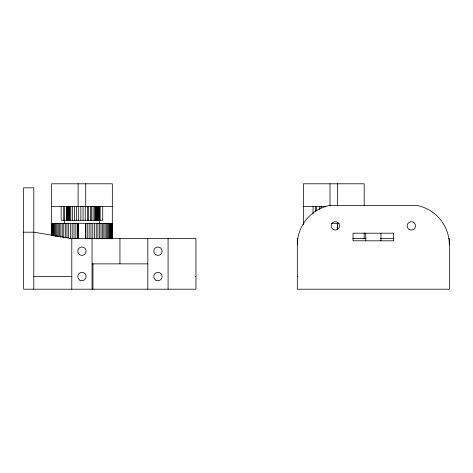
<?xml version="1.0" encoding="UTF-8"?>
<svg xmlns="http://www.w3.org/2000/svg" width="473" height="473" viewBox="0 0 473 473"><rect width="100%" height="100%" fill="white"/><g stroke="black" fill="none" stroke-linecap="round" stroke-linejoin="round"><path stroke-width="0.71" d="M99.076 220.282L99.117 206.6M297.316 244.86L297.57 240.325A40.187 40.187 0 0 1 328.989 205.584L417.677 205.584A40.187 40.187 0 0 1 449.096 240.325L449.35 244.86M51.539 206.6L112.338 206.6M303.412 206.6L325.98 206.6M51.551 223.321L112.302 223.321M303.435 223.321L303.867 223.321M331.656 223.321L339.129 223.321M111.847 230.416L112.326 230.416M23.65 232.19L33.784 232.19L71.795 238.528L71.795 289.204M69.566 238.528L195.958 238.528L195.958 289.204L23.65 289.204L23.65 187.846L33.784 187.846L33.784 289.204M297.884 238.528L297.316 238.528L297.316 289.204L449.35 289.204L449.35 238.528L448.782 238.528M352.704 238.528L366.173 238.528M380.493 238.528L393.962 238.528M92.064 263.869L147.812 263.869M33.784 276.534L71.795 276.534M195.39 276.534L195.958 276.534M297.316 276.534L297.884 276.534M380.936 233.207L380.936 240.81M365.73 233.207L365.73 240.81M364.21 205.861L364.21 183.796L303.394 183.796L303.424 224.793M364.175 232.887L364.175 238.77M337.604 183.796L337.604 205.861M337.604 223.321L337.604 229.943M337.562 223.321L337.562 229.21M330 183.796L330 205.861M321.072 206.6L321.072 208.037M319.671 206.6L319.671 209.48M316.319 206.6L316.319 210.923M315.562 206.6L315.562 211.638M313.025 206.6L313.025 213.802M168.086 238.528L168.086 289.204M147.812 238.528L147.812 289.204M119.941 238.528L119.941 263.869M112.302 238.77L112.338 183.796L51.522 183.796L51.563 235.093M112.249 223.321L112.249 238.77M112.048 223.321L112.048 238.77M111.729 223.321L111.729 238.77M111.285 223.321L111.285 238.77M110.729 223.321L110.729 238.77M110.061 223.321L110.061 238.77M109.281 223.321L109.281 238.77M108.394 223.321L108.394 238.77M107.401 223.321L107.401 238.77M106.307 223.321L106.307 238.77M105.118 223.321L105.118 238.77M103.835 223.321L103.835 238.77M102.706 206.6L102.706 220.282L61.153 220.282L61.153 206.6M102.47 223.321L102.47 238.77M101.021 223.321L101.021 238.77M100.175 206.6L100.175 220.282M99.496 223.321L99.496 238.77M99.413 206.6L99.413 223.179M98.875 206.6L98.875 220.282M98.508 206.6L98.508 220.282M98.201 206.6L98.201 220.282M97.905 223.321L97.905 238.77M97.763 206.6L97.763 220.282M97.686 206.6L97.686 220.282M97.178 206.6L97.178 220.282M96.711 206.6L96.711 220.282M96.25 223.321L96.25 238.77M96.096 206.6L96.096 220.282M95.304 206.6L95.304 220.282M94.695 206.6L94.695 220.282M94.535 223.321L94.535 238.77M93.098 206.6L93.098 220.282M92.956 263.869L92.956 289.204M92.773 223.321L92.773 238.77M92.064 238.528L92.064 289.204M91.324 206.6L91.324 220.282M90.97 223.321L90.97 238.77M90.378 206.6L90.378 220.282M89.125 223.321L89.125 238.77M88.392 206.6L88.392 220.282M87.357 206.6L87.357 220.282M87.257 223.321L87.257 238.77M85.731 183.796L85.731 206.6M85.731 223.321L85.731 238.77M85.69 223.321L85.69 238.77M85.235 206.6L85.235 220.282M83.053 206.6L83.053 220.282M80.859 206.6L80.859 220.282M78.678 206.6L78.678 220.282M78.128 183.796L78.128 206.6M77.743 223.321L77.743 238.77M76.555 206.6L76.555 220.282M75.863 223.321L75.863 238.77M74.509 206.6L74.509 220.282M74.007 223.321L74.007 238.77M72.582 206.6L72.582 220.282M72.18 223.321L72.18 238.77M70.808 206.6L70.808 220.282M70.388 223.321L70.388 238.77M69.85 206.6L69.85 220.282M69.2 206.6L69.2 220.282M69.082 206.6L69.082 220.282M68.644 223.321L68.644 238.037M68.36 206.6L68.36 220.282M67.799 206.6L67.799 220.282M67.698 206.6L67.698 220.282M67.089 206.6L67.089 220.282M66.953 223.321L66.953 238.037M66.622 206.6L66.622 220.282M66.533 206.6L66.533 220.282M65.321 223.321L65.321 238.037M64.446 206.6L64.446 223.179M63.754 223.321L63.754 238.037M63.689 206.6L63.689 220.282M62.259 223.321L62.259 237.298M60.846 223.321L60.846 237.298M59.509 223.321L59.509 236.565M58.262 223.321L58.262 236.565M57.109 223.321L57.109 236.565M56.056 223.321L56.056 236.565M55.105 223.321L55.105 236.565M54.259 223.321L54.259 235.832M53.52 223.321L53.52 235.832M52.899 223.321L52.899 235.832M52.385 223.321L52.385 235.832M51.995 223.321L51.995 235.093M51.717 223.321L51.717 235.093M393.601 233.207L353.059 233.207L353.059 240.81L393.601 240.81L393.601 233.207M78.128 238.77L78.128 223.321L78.086 238.77M79.618 254.681A4.18 4.18 0 0 0 86.104 251.459A4.18 4.18 0 0 0 80.073 247.45A4.18 4.18 0 0 0 79.618 254.681M79.842 280.158A4.18 4.18 0 0 0 86.11 276.534A4.18 4.18 0 0 0 79.842 272.915A4.18 4.18 0 0 0 79.842 280.158M155.859 254.817A4.18 4.18 0 0 0 162.127 251.198A4.18 4.18 0 0 0 155.859 247.574A4.18 4.18 0 0 0 155.859 254.817M155.859 280.158A4.18 4.18 0 0 0 162.127 276.534A4.18 4.18 0 0 0 155.859 272.915A4.18 4.18 0 0 0 155.859 280.158M409.027 229.34A4.18 4.18 0 0 0 415.513 226.118A4.18 4.18 0 0 0 409.482 222.115A4.18 4.18 0 0 0 409.027 229.34M333.234 229.476A4.18 4.18 0 0 0 339.502 225.858A4.18 4.18 0 0 0 333.234 222.239A4.18 4.18 0 0 0 333.234 229.476"/></g></svg>
